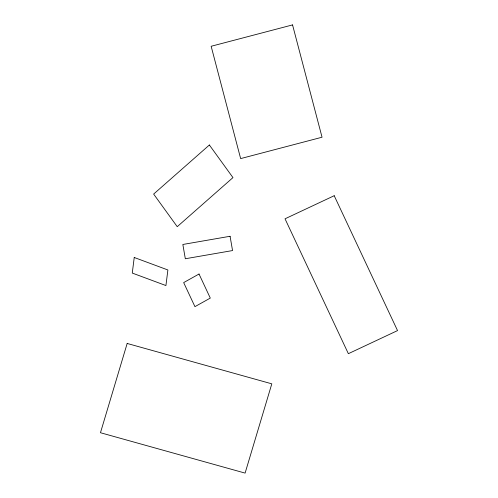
<?xml version="1.0" encoding="UTF-8"?>
<svg xmlns="http://www.w3.org/2000/svg" width="498" height="498" viewBox="0 0 498 498"><rect width="100%" height="100%" fill="white"/><g stroke="black" fill="none" stroke-linecap="round" stroke-linejoin="round"><path stroke-width="0.75" d="M134.236 257.485L132.269 273.066L165.921 285.553L167.888 269.972L134.236 257.485M127.171 343.458L100.465 432.725L245.103 473.1L271.808 383.834L127.171 343.458M209.378 144.999L153.645 194.071L177.232 226.683L232.964 177.612L209.378 144.999M199.026 274.024L183.669 282.596L194.936 306.656L210.293 298.084L199.026 274.024M334.202 195.714L285.024 218.809L348.363 353.686L397.535 330.591L334.202 195.714M292.55 24.9L211.152 46.27L240.646 158.594L322.044 137.224L292.55 24.9M230.076 236.276L182.847 244.468L185.324 258.755L232.554 250.562L230.076 236.276"/></g></svg>
